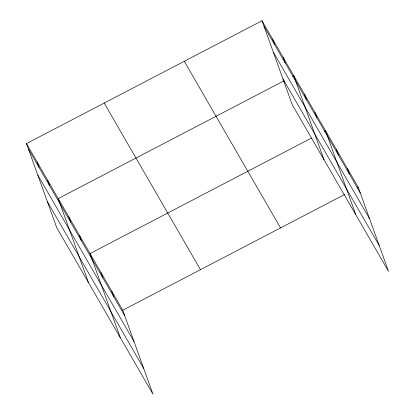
<?xml version="1.0" encoding="UTF-8"?>
<svg xmlns="http://www.w3.org/2000/svg" width="415" height="415" viewBox="0 0 415 415"><rect width="100%" height="100%" fill="white"/><g stroke="black" fill="none" stroke-linecap="round" stroke-linejoin="round"><path stroke-width="0.62" d="M26.472 143.606L122.741 310.223L152.995 394.25L56.72 227.628L26.472 143.606L262.005 20.75L358.28 187.373L388.528 271.394L292.259 104.777L262.005 20.75M284.202 80.728L58.24 198.588L88.488 282.615M292.648 76.324L293.779 75.738L324.027 159.759M311.468 138.065L90.008 253.575L120.262 337.597M324.421 131.306L325.547 130.72L355.795 214.747M122.741 310.223L344.761 194.422M357.154 187.959L358.28 187.373M263.997 26.28L360.272 192.902M273.324 52.186L369.599 218.804M282.931 78.871L379.206 245.493M184.281 61.29L280.55 227.913M104.196 103.06L200.471 269.683M28.459 149.135L124.733 315.758M37.786 175.037L134.061 341.659M47.393 201.726L143.668 368.349M347.371 168.485L349.363 174.02M336.456 149.602L338.448 155.137M314.954 112.392L316.946 117.922M304.366 94.065L306.358 99.595M283.186 57.405L285.178 62.94M272.598 39.077L274.585 44.613M111.832 291.34L113.824 296.87M100.923 272.458L102.915 277.988M79.421 235.243L81.413 240.778M68.828 216.915L70.82 222.45M47.647 180.26L49.639 185.79M37.059 161.933L39.052 167.463"/></g></svg>
